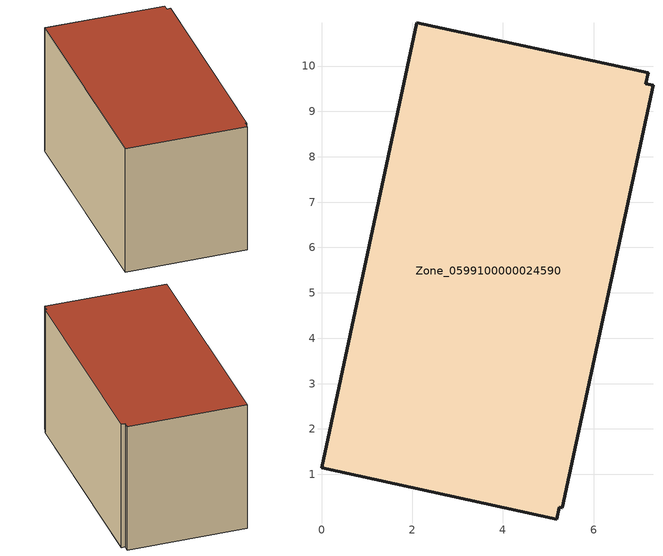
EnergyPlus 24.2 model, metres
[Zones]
Zone_0599100000024590
 floor ground (C_G): 0,1.14 2.1,10.95 7.2,9.85 7.15,9.61 7.31,9.58 5.31,0.26 5.24,0.28 5.19,0.01 z0
 wall outside (C_F): 2.1,10.95 0,1.14 5.19,0.01 5.24,0.28 5.31,0.26 7.31,9.58 7.15,9.61 7.2,9.85 2.1,10.95 z0:5.94
 roof outside (C_R): 7.2,9.85 2.1,10.95 0,1.14 5.19,0.01 5.24,0.28 5.31,0.26 7.31,9.58 7.15,9.61 z5.94
[BUILDING]
Pand.0599100000024590: North Axis=0; Terrain=City; Loads Convergence Tolerance Value=0.04; Temperature Convergence Tolerance Value=0.4; Solar Distribution=FullExterior; Maximum Number of Warmup Days=25; Minimum Number of Warmup Days=1
[Site:Location]
Rotterdam.The.Hague.AP_ZH_NLD Design_Conditions: Latitude=51.96; Longitude=4.45; Time Zone=1; Elevation=-4.5
[SITE:GROUNDTEMPERATURE:BUILDINGSURFACE]
18, 18, 18, 18, 18, 18, 18, 18, 18, 18, 18, 18
[MATERIAL] Thermal Absorptance=0.9; Solar Absorptance=0.7; Visible Absorptance=0.7
Name | Roughness | Thickness | Conductivity | Density | Specific Heat
G.TC.1975-1991 | MediumSmooth | 0.15 | 0.288461 | 540 | 1210
F.TC.1975-1991 | Rough | 0.3 | 0.230769 | 1920 | 840
R.TC.1975-1991 | MediumRough | 0.2 | 0.153846 | 1500 | 1000
[CONSTRUCTION]
C_G: G.TC.1975-1991
C_F: F.TC.1975-1991
C_R: R.TC.1975-1991
[ZONE]
Zone_0599100000024590: Type=1; Multiplier=1; Ceiling Height=Autocalculate; Volume=Autocalculate; Floor Area=autocalculate; Part of Total Floor Area=Yes
[ZONEINFILTRATION:DESIGNFLOWRATE]
Infil_Zone_0599100000024590: Zone or ZoneList or Space or SpaceList=Zone_0599100000024590; Schedule=AlwaysOn; Design Flow Rate Calculation Method=Flow/Area; Flow Rate per Floor Area=0.003; Constant Term Coefficient=1; Temperature Term Coefficient=0; Velocity Term Coefficient=0; Velocity Squared Term Coefficient=0
[HVACTEMPLATE:ZONE:IDEALLOADSAIRSYSTEM]
Zone_0599100000024590: Maximum Heating Supply Air Temperature=50; Minimum Cooling Supply Air Temperature=13; Maximum Heating Supply Air Humidity Ratio=0.0156; Minimum Cooling Supply Air Humidity Ratio=0.0077; Heating Limit=NoLimit; Cooling Limit=NoLimit; Dehumidification Control Type=ConstantSensibleHeatRatio; Cooling Sensible Heat Ratio=0.7; Dehumidification Setpoint=60; Humidification Control Type=None; Humidification Setpoint=30; Outdoor Air Method=None; Outdoor Air Flow Rate per Person=0.00944; Outdoor Air Flow Rate per Zone Floor Area=0; Outdoor Air Flow Rate per Zone=0; Demand Controlled Ventilation Type=None; Outdoor Air Economizer Type=NoEconomizer; Heat Recovery Type=None; Sensible Heat Recovery Effectiveness=0.7; Latent Heat Recovery Effectiveness=0.65
[ZONECONTROL:THERMOSTAT]
ThermostatControl_Zone_0599100000024590: Zone or ZoneList=Zone_0599100000024590; Control Type Schedule=DualSetpointControlType; Control 1=Thermostat_Zone_0599100000024590; Temperature Difference Between Cutout And Setpoint=0
[THERMOSTATSETPOINT:DUALSETPOINT]
Thermostat_Zone_0599100000024590: Heating Setpoint Temperature Schedule=HeatingSetpoint_Zone_0599100000024590; Cooling Setpoint Temperature Schedule=CoolingSetpoint_Zone_0599100000024590
[SCHEDULE:COMPACT]
HeatingSetpoint_Zone_0599100000024590: Through: 12/31, For: AllDays, Until: 24:00, 21
CoolingSetpoint_Zone_0599100000024590: Through: 12/31, For: AllDays, Until: 24:00, 24
DualSetpointControlType: Through: 12/31, For: AllDays, Until: 24:00, 4
AlwaysOn: Through: 12/31, For: AllDays, Until: 24:00, 1
